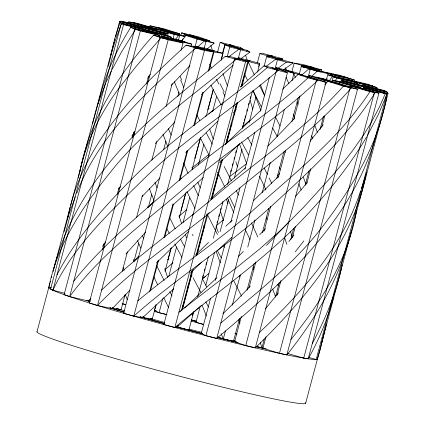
<?xml version="1.0" encoding="UTF-8"?>
<svg xmlns="http://www.w3.org/2000/svg" width="425" height="425" viewBox="0 0 425 425"><rect width="100%" height="100%" fill="white"/><g stroke="black" fill="none" stroke-linecap="round" stroke-linejoin="round"><path stroke-width="0.64" d="M146.54 31.684L146.609 30.462L144.288 29.32L165.957 34.845L168.284 35.987L146.609 30.462M142.136 28.406L142.311 27.258L144.218 27.232L122.384 21.25L120.477 21.277L142.311 27.258M365.452 87.948L365.67 86.727L364.108 85.776L386.049 91.449L387.611 92.4L387.382 93.686M79.969 171.716C89.367 119.839 118.819 73.982 153.468 35.238L169.378 38.712L177.092 41.145L161.181 37.671L153.468 35.238M323.59 335.192L323.818 334.013M356.315 211.889L356.618 210.338M386.681 97.553C384.158 110.76 380.386 123.712 375.599 136.271M110.909 54.883L114.66 38.935L119.993 22.658L141.939 28.332L143.501 29.277L121.561 23.603L119.993 22.658M356.208 212.404C347.469 260.153 321.077 302.334 290.934 339.506M78.439 177.815C84.665 145.196 99.206 114.553 119.101 88.076M326.129 325.003L326.389 323.786M67.278 219.576L70.194 206.986M323.478 335.782L320.126 349.881L317.342 359.242L316.205 359.476L308.646 357.43M341.907 265.885L342.12 264.881M92.581 123.957L92.857 122.676M108.348 66.348C111.488 51.749 116.014 37.464 121.561 23.603M51.404 287.847L48.886 287.167C58.087 241.4 85.669 202.443 114.644 166.956C149.255 124.886 195.091 94.44 236.178 59.325L239.987 59.272L229.07 56.281L225.261 56.334C184.381 91.476 139.984 123.648 106.457 166.403C82.041 197.354 62.374 232.65 53.125 271.198M325.327 328.658L326.002 325.614M341.466 267.888L341.689 266.889M365.67 176.885L365.914 175.785M92.974 122.156L98.435 102.361L105.698 83.21M341.355 268.387C335.453 294.663 325.051 319.754 312.311 343.421M98.265 103.668C104.433 76.596 115.807 50.851 130.703 27.476L150.609 32.284L155.486 34.064L135.58 29.256L130.703 27.476M365.543 177.438L364.496 181.826M64.127 231.604L68.802 214.715L75.267 196.849M325.189 329.269L321.438 343.846M364.358 182.373C348.415 248.29 302.611 301.601 255.313 347.884L245.724 345.61L234.605 341.727L241.405 316.179M350.853 233.256L351.108 232.241M165.851 34.818L166.186 33.554L144.139 27.593L143.002 27.827L142.662 29.102M350.721 233.761L346.662 247.754L342.098 260.918M36.964 331.877L48.748 287.598M48.886 287.167L49.906 283.316M50.166 282.354L50.421 281.392M51.441 277.541L51.701 276.579M53.146 271.145L114.081 42.139M114.415 40.885L114.915 39.01M115.579 36.508L119.574 21.489L120.711 21.255L142.758 27.221L142.248 29.134M144.925 31.36L145.254 30.117L142.933 28.974L121.263 23.444L50.57 289.122L52.897 290.264L65.004 293.351M121.263 23.444L123.585 24.586L52.897 290.264C73.807 245.071 111.281 211.055 146.142 176.673C186.83 137.227 235.365 107.281 278.242 70.438L275.118 68.542L264.143 65.705L240.13 87.109M128.371 23.168L128.701 21.919L133.19 22.615L153.457 28.433L153.117 29.707M159.184 36.709L159.518 35.461L153.956 33.522L134.783 28.969L64.09 294.647L69.652 296.586L88.825 301.139L90.876 298.286M134.783 28.969L140.34 30.913L69.652 296.586C102.064 252.227 147.618 220.426 188.509 184.556C230.648 148.548 277.684 118.564 317.911 80.288L308.157 76.734L298.207 74.327L282.673 89.149M141.291 28.698L141.621 27.45L142.758 27.221M142.593 30.249L142.933 28.974M146.413 31.785L146.747 30.52L167.817 35.78L171.259 37.209L170.919 38.484M148.638 28.98L148.968 27.731L153.457 28.433M149.743 27.083L150.078 25.829L157.478 27.397L173.974 32.497L166.579 30.929L150.078 25.829M154.626 30.117L154.966 28.836L160.485 29.835L179.701 35.477L178.532 39.886M89.096 300.119L88.825 301.139L86.233 300.231M102.452 249.927L104.274 243.068M117.215 194.443L119.037 187.584M132.313 137.705L133.806 132.095M146.577 84.092L148.734 75.985M181.013 50.447L183.005 42.968L174.755 40.417L159.959 37.288L89.266 302.967L97.516 305.517L112.317 308.646L129.827 290.201M183.005 42.968L168.204 39.838L97.516 305.517C135.038 266.204 181.321 237.076 222.721 202.226C266.39 165.091 313.65 131.537 351.305 87.911L335.877 83.045L327.925 81.308L324.78 84.91M172.991 38.946L174.181 34.473L179.701 35.477M180.938 35.349L181.602 32.847L191.192 35.126L202.311 39.01L192.722 36.731L181.602 32.847M182.32 41.198L183 38.643M183.68 36.088L184.02 34.813L192.971 36.869L206.035 41.209L204.191 48.142M112.588 307.626L112.317 308.646L110.118 307.966M122.294 271.15L127.436 251.823M136.558 217.536L142.529 195.091M151.821 160.177L156.793 141.472M166.085 106.558L172.226 83.491M112.2 307.854L121.056 309.814L125.136 294.488M133.971 261.279L138.731 243.398M148.415 206.996L151.815 194.22M163.71 149.515L165.92 141.212M177.815 96.507L179.005 92.039M191.069 46.692L191.749 44.136L184.317 41.767L167.875 38.123L175.302 40.497L191.749 44.136M208.282 71.225L213.424 51.898L203.293 48.992L194.315 47.589L123.627 313.267L133.758 316.179L142.736 317.576L173.788 288.803M195.043 46.814L197.078 39.148L184.02 34.813M213.424 51.898L204.452 50.501L133.758 316.179C177.592 277.004 228.097 246.091 271.373 206.226C309.251 171.604 347.884 136.537 375.158 92.56L355.566 86.854L350.386 85.956L349.679 87.045M143.007 316.556L142.736 317.576L140.372 316.896M149.558 291.927L157.856 260.753M163.992 237.687L172.948 204.021M179.254 180.327L187.218 150.402M193.853 125.465L202.645 92.422M142.03 317.3L143.294 317.666L143.634 316.386M150.434 290.838L158.589 260.185M164.709 237.192L173.543 203.984M179.828 180.354L187.818 150.338M194.443 125.433L203.283 92.22M209.058 70.507L213.988 51.988L222.966 53.385L221.096 60.408M217.536 52.291L220.198 42.282L231.035 45.045L235.684 47.334L224.852 44.567L220.198 42.282M222.525 53.295L224.852 44.567M166.844 314.654L159.099 312.678L154.45 310.388L155.98 304.64M167.875 259.935L170.93 248.439M180.96 210.758L185.374 194.156M194.894 158.392L200.329 137.955M207.809 109.852L211.714 95.163M211.884 94.525L213.074 90.058M221.234 59.399L225.138 44.71L235.976 47.478L240.624 49.762L238.276 58.586M143.294 317.666L152.272 319.063L156.012 305.012M165.017 271.166L171.307 247.536M179.292 217.52L185.916 192.61M192.036 169.617L200.531 137.689M206.311 115.972L213.446 89.149M159.099 312.678L162.839 298.626M168.783 276.271L176.598 246.893M183.058 222.626L189.683 197.721M198.353 165.15L203.958 144.075M212.627 111.504L216.532 96.815M227.242 56.578L229.787 47L225.138 44.71M240.996 86.944L247.796 61.381L236.773 58.4L234.499 58.868L163.806 324.546L174.834 327.526L177.108 327.059L201.599 305.277M247.796 61.381L245.523 61.848L174.834 327.526C215.395 293.016 259.935 263.048 297.346 224.915C323.398 198.098 347.687 169.198 366.632 136.855M177.108 327.059L177.379 326.039M181.443 310.76L192.227 270.236M196.207 255.276L207.156 214.126M210.97 199.787L221.59 159.885M225.733 144.298L236.683 103.153M182.208 309.304L191.431 274.651M192.265 271.501L192.605 270.236M196.961 253.858L204.34 226.132M211.884 197.774L218.083 174.457M221.441 161.856L221.94 159.965M226.302 143.586L231.667 123.42M234.515 112.71L237.198 102.627M241.559 86.243L244.742 74.269M193.789 311.594L188.865 330.113L177.783 327.17L178.208 325.566M182.378 309.905L193.141 269.45M197.009 254.915L207.942 213.828M211.974 198.656L222.403 159.471M226.61 143.666L237.543 102.579M241.915 86.147L248.471 61.498L248.428 60.408L259.51 63.346L259.553 64.435L257.513 72.101M257.322 63.028L259.808 53.672L262.087 53.205L273.11 56.19L270.831 56.658L259.808 53.672M192.392 315.616L193.072 313.06M202.587 277.297L203.097 275.379M204.287 270.911L204.797 268.993M205.987 264.52L206.492 262.608M217.032 223.008L217.542 221.096M218.732 216.623L219.242 214.71M220.426 210.237L220.936 208.319M222.126 203.851L222.636 201.933M230.626 171.918L231.136 170M232.326 165.532L232.831 163.614M234.021 159.147L234.531 157.229M235.721 152.761L236.231 150.843M242.521 127.213L243.031 125.295M243.371 124.02L243.881 122.103M244.221 120.828L244.731 118.91M245.071 117.635L245.581 115.717M246.766 111.249L247.276 109.331M248.466 104.858L248.976 102.946M250.166 98.473L250.676 96.56M258.66 66.544L259.51 63.346M197.699 296.905L208.404 256.668M213.334 238.149L223.019 201.748M227.609 184.503L238.143 144.904M242.563 128.302L252.418 91.258M200.207 306.382L195.957 322.347L203.713 324.482M205.817 285.303L214.652 252.094M220.092 231.657L228.586 199.729M234.361 178.011L242.011 149.271M249.146 122.448L255.946 96.905M264.1 66.247L266.65 56.668L271.219 56.828L282.062 59.819L277.493 59.659L266.65 56.668M371.763 149.154C344.128 228.894 279.39 285.759 216.718 338.449L205.881 335.686L201.232 333.402L210.577 298.276M215.337 280.394L224.852 244.63M230.802 222.275L239.976 187.786M244.906 169.267L254.761 132.228M260.366 111.153L269.376 77.302M275.145 68.483L277.493 59.659M205.881 335.686L276.574 70.008L271.92 67.724L282.758 70.486L287.406 72.776L216.718 338.449M291.858 71.883L294.18 63.155L303.158 64.558L313.289 67.463L304.316 66.066L294.18 63.155M225.457 330.878L223.322 338.9L233.437 341.371L239.557 318.378M232.289 305.203L240.364 274.863M247.759 247.047L254.995 219.868M262.225 192.69L270.3 162.35M277.196 136.436L284.426 109.257M291.996 80.808L294.015 73.228L284.957 69.838L295.072 72.303L304.13 75.692L294.015 73.228M299.253 74.152L301.288 66.491L314.282 69.068L323.26 71.767L310.266 69.19L301.288 66.491M303.976 67.341L304.316 66.066M247.031 290.275L254.166 263.452M262.326 232.799L268.781 208.532M276.771 178.516L283.905 151.688M291.895 121.672L298.35 97.405M248.88 288.081L255.85 261.896M264.005 231.237L270.629 206.332M278.279 177.592L285.584 150.131M293.744 119.478L300.029 95.848M308.088 77.382L310.266 69.19M245.724 345.61L316.418 79.932L305.299 76.048L314.882 78.322L326.002 82.206L255.313 347.884M326.358 79.868L327.717 74.757L346.89 79.31L352.453 81.249L333.28 76.702L327.717 74.757M332.339 76.553L332.849 74.635L347.65 77.764L339.4 75.214L324.599 72.085L332.849 74.635M332.106 81.111L333.28 76.702M264.26 339.092L261.906 347.921L256.408 346.221M275.416 297.149L279.283 282.614M290.721 239.631L293.749 228.252M305.187 185.273L309.055 170.733M319.988 129.646L323.521 116.376M341.918 261.402C329.269 295.524 309.559 326.628 286.838 354.902L279.438 353.334L262.942 348.24L265.997 336.743M277.047 295.232L280.952 280.543M292.506 237.113L295.396 226.254M306.611 184.105L310.691 168.778M321.736 127.266L324.796 115.77M340.855 81.967L341.365 80.049L363.407 85.786L364.586 86.636L342.545 80.899L341.365 80.049M342.21 82.307L342.545 80.899M279.438 353.334L350.131 87.662L357.531 89.223L286.838 354.902M303.726 358.116L374.414 92.438L378.903 93.139L308.215 358.817L303.726 358.116L287.257 353.388M316.205 359.476L386.893 93.797L388.036 93.569L305.692 403.091M364.347 88.267L364.613 86.668L342.449 80.787L341.992 82.253M333.556 296.947C327.829 318.553 319.175 339.347 308.215 358.817M70.688 205.153C87.832 139.533 137.684 89.648 186.049 45.183L196.419 46.984L206.21 49.837L195.845 48.036L186.049 45.183M366.196 173.724L366.663 172.104M365.718 175.339L366.037 174.266M365.558 175.881L361.372 188.721M376.04 136.287L371.987 148.548M360.618 190.852C342.279 247.313 301.893 292.597 259.409 332.488M362.923 88.979L363.391 87.821L365.293 87.8L387.127 93.782L378.218 114.851L367.513 135.347M375.36 136.877C362.095 170.627 342.136 201.349 319.993 229.909C291.826 265.779 255.329 293.717 220.814 323.053M165.277 35.116L165.909 33.57L168.194 33.649L167.28 35.657M387.127 93.782L385.225 93.803L379.7 106.494L370.993 122.974L363.556 135.028L352.553 150.737L343.591 162.26L332.509 175.467L303.37 207.543L281.419 229.548L259.659 249.013L238.51 266.071L178.93 312.131L179.557 311.807M76.723 193.295C99.487 133.153 149.133 89.659 195.845 48.036M106.181 82.094L111.302 71.028M146.009 28.762L146.503 27.668L168.194 33.649M112.126 69.376L121.523 51.919L135.58 29.256M56.992 274.869C76.394 237.044 105.416 205.376 135.24 175.536C175.642 135.299 224.124 104.619 267.272 67.602L278.242 70.438M375.158 92.56L369.973 91.662C338.396 139.862 291.97 175.281 249.634 213.393C213.945 244.502 174.101 270.358 137.854 300.783L138.433 300.82M131.787 136.165L134.991 131.463M102.499 246.383L105.581 241.878M356.219 84.474L357.223 83.029L336.993 78.099L335.16 80.761M147.629 78.232L150.291 74.46M118.607 189.098L120.408 186.607M357.223 83.029L352.697 81.34L332.462 76.404L329.178 80.877M119.489 87.555L136.138 66.358L161.181 37.671M323.212 124.684L310.053 141.222M175.764 39.057L178.734 35.291L185.231 36.577L181.374 41.172M278.502 292.793L265.391 308.906M293.967 235.067L288.851 241.538M73.748 281.191C102.175 245.331 137.881 216.341 172.12 186.315C215.794 148.15 265.609 117.619 307.96 77.887L317.911 80.288M307.132 182.628L295.38 196.6M125.975 253.9L145.717 232.002M155.226 143.671L174.957 121.778M133.79 261.529L138.699 256.004M171.11 85.584L189.964 65.498M351.305 87.911L343.347 86.174C306.51 127.952 259.739 158.854 217.366 194.507C179.238 226.934 137.673 255.287 101.612 290.121M148.235 207.294L153.494 201.726M142.019 196.584L159.997 177.969M294.791 118.155L267.872 146.104M250.357 286.073L237.272 299.668L222.897 313.772M265.662 228.576L259.664 234.759M278.811 176.12L253.364 200.77M243.403 251.387L238.452 256.397M156.363 262.969L188.907 231.195M201.482 94.509L217.196 79.502L233.282 65.041M185.683 152.628L217.898 121.141M216.909 277.743L184.562 307.982M261.269 109.804L225.409 144.298M221.228 104.927L223.104 103.126M239.572 143.783L219.709 162.594M195.351 255.138L208.569 242.441M201.827 261.959L190.437 272.919M235.859 104.003L236.81 103.105M172.375 205.498L203.384 177.453M225.755 226.238L232.231 220.251M197.683 46.952L204.537 40.858L214.126 43.132L207.108 49.066M245.438 167.801L210.593 198.804M311.727 76.266L317.124 71.315L331.925 74.444L330.453 75.772M279.538 173.697L277.222 175.817M192.164 215.231L193.465 214.046M208.797 114.017L213.201 110.08M301.872 75.028L308.879 68.765L323.675 71.894L331.925 74.444M206.693 214.97L209.334 212.633M165.267 269.482L172.959 262.692M179.61 215.693L186.617 209.684M325.954 79.735L327.165 78.683M192.546 37.719L193.417 36.975L203.007 39.249L214.126 43.132M250.038 120.259L242.771 126.39M196.451 253.677L197.391 252.886M226.61 139.931L227.439 139.241M208.712 273.626L202.125 279.05M216.734 225.335L223.433 219.831M241.225 86.137L242.075 85.436M208.733 154.562L192.111 167.838M246.112 164.055L229.16 176.991M228.719 56.897L238.861 49.305L249.879 52.174L240.996 58.607M182.352 306.138L183.303 305.405M265.742 66.645L275.767 59.176L282.577 59.962L293.123 62.927L283.592 69.7M278.141 68.191L286.312 62.146L293.123 62.927M213.706 188.477L214.62 187.797M246.542 51.165L247.52 50.479L249.879 52.174M194.894 157.67L195.904 156.974M167.886 259.627L168.996 258.915M208.08 108.89L209.158 108.2M187.26 288.065L188.642 287.183M202.374 278.561L205.753 276.478M227.37 136.786L228.368 136.175M180.811 311.127L180.498 311.302M180.03 311.557L179.717 311.727M166.186 33.554L165.049 33.788L143.002 27.827M236.916 58.368L239.19 57.906L250.213 60.887L247.94 61.354L236.916 58.368L237.426 59.452M268.042 56.977L267.623 55.781L271.426 55.733L282.343 58.724L282.949 60.419M267.623 55.781L278.54 58.772L282.343 58.724M146.503 27.668L144.218 27.588L165.909 33.57M332.621 80.442L337.11 81.143L357.372 86.96L352.883 86.259L332.621 80.442L332.748 82.046M152.038 28.199L157.223 29.097L137.636 23.396L132.451 22.493L152.038 28.199L152.102 29.415M301.925 67.007L301.394 65.222L311.764 67.022L321.56 69.875L322.113 71.767M301.394 65.222L311.19 68.074L321.56 69.875M193.773 46.123L204.818 48.121L214.423 50.942L203.378 48.939L193.773 46.123L194.183 47.191M264.377 348.442L261.906 347.921L260.355 342.497M262.942 348.24L266.326 348.952M179.685 33.75L171.727 32.013L156.299 27.142L164.257 28.879L179.685 33.75L180.104 35.684M330.852 75.65L330.512 73.907L346.428 77.382L354.142 79.815L354.477 81.664M330.512 73.907L338.226 76.341L354.142 79.815M309.14 75.592L317.363 77.414L332.223 82.158L324.004 80.341L309.14 75.592L309.697 77.329M197.078 39.148L206.035 41.209M161.006 35.843L178.914 39.966L185.443 42.133L167.535 38.011L161.006 35.843L161.256 37.129M140.34 30.913L159.518 35.461M316.418 79.932L326.002 82.206M234.605 341.727L237.803 342.486M209.403 40.726L199.447 38.324L189.693 34.765L199.649 37.172L209.403 40.726L209.769 41.894M376.901 87.577L372.024 85.802L352.123 80.989L357 82.769L376.901 87.577L376.927 88.767M171.259 37.209L150.195 31.949L146.747 30.52M276.744 69.084L276.091 67.623L286.625 70.252L293.516 73.105L295.37 77.366M293.516 73.105L282.981 70.476L276.091 67.623M89.08 300.018L90.355 300.337M229.787 47L240.624 49.762M123.585 24.586L145.254 30.117M276.574 70.008L287.406 72.776M154.45 310.388L156.055 310.728M201.232 333.402L202.518 333.726M365.67 86.727L387.611 92.4M247.52 50.479L236.502 47.611L238.861 49.305M364.634 87.21L342.47 81.329L342.449 80.787M248.471 61.498L259.553 64.435M388.036 93.569L365.983 87.603L364.847 87.837L386.893 93.797M119.574 21.489L141.621 27.45M234.499 58.868L245.523 61.848M191.404 319.967L196.616 321.38M363.391 87.821L385.225 93.803M225.261 56.334L236.178 59.325M275.767 59.176L286.312 62.146M378.903 93.139L358.642 87.322L354.152 86.62L374.414 92.438M128.701 21.919L148.968 27.731M222.966 53.385L212.829 50.479L203.857 49.077L213.988 51.988M194.315 47.589L204.452 50.501M150.407 318.527L152.272 319.063M350.386 85.956L369.973 91.662M154.966 28.836L174.181 34.473M185.231 36.577L167.275 31.179L160.778 29.893L178.734 35.291M235.03 333.498L236.736 334.013M308.879 68.765L317.124 71.315M357.531 89.223L341.031 84.123L333.63 82.562L350.131 87.662M159.959 37.288L168.204 39.838M327.925 81.308L343.347 86.174M117.858 308.794L121.056 309.814M122.655 303.588L125.768 304.619M193.417 36.975L204.537 40.858M298.207 74.327L307.96 77.887M332.462 76.404L336.993 78.099M231.625 340.691L233.437 341.371M217.887 336.871L223.322 338.9L221.096 333.742M264.143 65.705L267.272 67.602M247.711 137.567L251.935 145.175M230.988 122.979L231.928 124.674M241.549 141.982L248.54 154.796M217.032 250.155L221.303 257.879M202.3 278.779L206.768 286.902M233.601 112.163L234.844 114.437M190.937 273.891L191.999 275.841M184.631 246.813L180.423 238.972M193.056 277.791L200.908 292.427M181.921 257.327L174.771 243.992M221.053 104.842L210.89 85.165M212.341 144.266L206.279 132.967M223.417 245.682L224.304 247.339M272.675 128.021L277.323 136.839M261.343 106.829L252.822 90.605M220.888 160.257L221.983 162.329M203.761 225.733L204.345 226.849M233.755 280.824L241.591 296.193M225.038 96.172L222.96 92.145M217.526 234.552L207.257 214.333M199.835 120.753L196.924 115.101M224.15 166.478L231.434 180.779M239.466 275.894L240.051 277.026M205.785 301.793L208.462 307.052M275.559 117.226L280.054 126.071M264.111 167.907L267.421 174.468M169.283 233.415L166.759 228.411M200.308 137.865L209.275 155.508M164.135 280.404L156.777 265.832M169.793 291.561L172.003 295.922M175.18 228.873L169.655 217.632M264.711 95.885L259.648 85.749M247.382 79.927L244.178 73.483M284.553 151.056L285.281 152.538M217.616 172.215L224.921 187.244M194.926 208.388L186.92 191.558M218.917 84.102L216.564 79.257M259.643 176.412L265.954 189.954M250.065 239.572L245.326 229.803M236.337 190.724L238.478 195.155M254.378 74.965L247.94 61.354M269.152 178.001L271.692 183.334M229.468 196.706L234.775 207.804M157.601 284.718L153.977 277.095M163.806 297.675L168.603 307.711M198.342 195.723L193.662 185.619M177.236 325.996L177.783 327.17M239.19 57.906L239.652 58.9M251.403 222.806L257.842 237.017M286.083 77.345L288.931 83.645M188.089 173.363L183.387 162.871M143.767 238.611L142.263 235.227M297.08 101.772L298.217 104.327M211.299 67.915L209.631 64.127M181.146 178.686L179.924 175.897M227.471 197.97L233.708 212.452M183.749 87.391L180.657 80.033M171.174 135.208L168.38 128.637M140.712 248.104L137.551 240.656M179.329 93.904L174.324 81.632M200.191 187.893L197.816 182.171M217.483 174.601L218.131 176.168M154.052 200.664L149.303 188.498M260.451 84.692L264.626 95.412M253.289 90.727L260.52 109.427M221.26 160.198L221.855 161.697M272.659 289.048L275.506 296.576M167.498 145.887L162.956 134.157M311.647 135.857L312.667 138.465M206.38 316.158L202.284 305.628M191.978 167.641L192.583 169.198M216.102 226.552L218.386 232.507M172.343 290.009L172.789 291.173M127.229 299.567L125.269 294.328M157.053 187.935L155.013 182.389M303.338 177.177L305.495 183.127M298.865 183.685L301.118 190.039M124.121 270.295L123.075 267.447M222.982 73.684L227.518 86.025M235.142 106.792L236.173 109.592M216.171 251.632L220.267 262.9M246.59 163.428L239.45 143.809M190.798 274.927L191.431 276.648M314.792 125.109L317.406 132.414M286.583 70.603L285.568 67.777M213.254 139.065L209.658 128.924M167.673 277.339L164.666 268.749M277.668 284.341L278.232 285.935M186.564 237.809L185.406 234.499M245.586 55.335L247.462 60.77M278.54 58.772L278.954 59.978M181.597 223.534L178.983 215.942M284.607 237.718L286.854 244.391M226.461 199.229L227.959 203.697M266.379 217.674L267.033 219.661M205.19 115.733L205.562 116.854M220.633 211.857L223.353 220.262M324.004 80.341L324.61 82.222M243.169 77.956L243.764 79.804M237.532 166.908L235.891 161.771M187.903 286.009L188.259 287.146M290.541 231.54L292.294 237.24M210.869 45.406L212.33 50.129M293.383 114.001L294.498 117.725M198.178 144.404L198.544 145.626M250.128 100.337L252.742 109.124M238.882 319.658L239.96 323.361M311.19 68.074L311.53 69.264M253.119 266.799L253.9 269.556M279.438 166.956L280.102 169.363M133.381 259.462L133.753 261.141M167.535 38.011L167.763 39.057M147.523 206.614L147.741 207.666M147.108 81.244L147.433 82.832M134.528 134.396L134.103 131.968M338.226 76.341L338.433 77.509M357 82.769L357.021 84.054M264.589 348.484A114.67 5.201 14.9 0 1 256.424 346.704M236.635 342.125A114.67 5.201 14.9 0 1 217.303 337.402M202.242 333.582A114.67 5.201 14.9 0 1 176.763 326.894M164.14 323.473A114.67 5.201 14.9 0 1 141.902 317.263M124.233 312.131A114.67 5.201 14.9 0 1 110.176 307.891M90.1 301.437A114.67 5.201 14.9 0 1 86.557 300.209M154.705 310.457A114.67 5.201 14.9 0 1 155.927 310.771M191.383 320.03A114.67 5.201 14.9 0 1 196.477 321.412M235.036 340.478A91.736 4.16 14.9 0 1 233.808 340.197M201.896 332.398A91.736 4.16 14.9 0 1 189.088 329.088M164.921 322.591A91.736 4.16 14.9 0 1 150.269 318.484M124.488 310.872A91.736 4.16 14.9 0 1 119.887 309.437M118.049 308.858A91.736 4.16 14.9 0 1 116.269 308.284M122.124 303.886A91.736 4.16 14.9 0 1 125.731 304.688M154.259 311.472A91.736 4.16 14.9 0 1 166.887 314.665M191.006 321.013A91.736 4.16 14.9 0 1 203.671 324.472M235.062 333.508A91.736 4.16 14.9 0 1 236.922 334.071M305.458 402.703A139.033 6.306 14.9 0 1 172.688 374.372A139.033 6.306 14.9 0 1 37.065 331.58M317.241 358.424A139.033 6.306 14.9 0 1 184.471 330.092A139.033 6.306 14.9 0 1 48.848 287.3M264.35 348.532A116.099 5.265 14.9 0 1 256.036 346.704M237.931 342.513A116.099 5.265 14.9 0 1 217.441 337.508M202.481 333.715A116.099 5.265 14.9 0 1 176.178 326.804M164.528 323.643A116.099 5.265 14.9 0 1 140.144 316.832M124.132 312.184A116.099 5.265 14.9 0 1 109.9 307.897M90.079 301.553A116.099 5.265 14.9 0 1 86.509 300.326M154.349 310.303A116.099 5.265 14.9 0 1 155.587 310.617M191.266 319.935A116.099 5.265 14.9 0 1 196.754 321.417M217.988 250.245A319.26 47.632 -43.5 0 1 231.667 237.304M289.361 221.425A319.26 38.064 -44.5 0 1 266.433 245.39M303.843 240.858A319.26 120.758 -42.8 0 1 295.269 251.77M181.682 80.001A230.584 145.26 51.2 0 1 180.211 76.335M224.108 91.779A230.584 90.174 61.2 0 1 220.118 83.837M192.578 234.387A319.26 62.427 74.1 0 1 192.998 235.811M339.878 81.446L336.473 81.053L357.563 86.987L360.968 87.375L339.878 81.446M323.499 78.705L316.099 77.143L332.6 82.243L340 83.805L323.499 78.705M367.264 84.145L348.091 79.592L353.648 81.536L372.826 86.084L367.264 84.145M384.025 90.467L362.35 84.942L364.677 86.084L386.346 91.609L384.025 90.467M240.337 47.451L229.367 44.614L232.491 46.511L243.461 49.348L240.337 47.451"/></g></svg>
